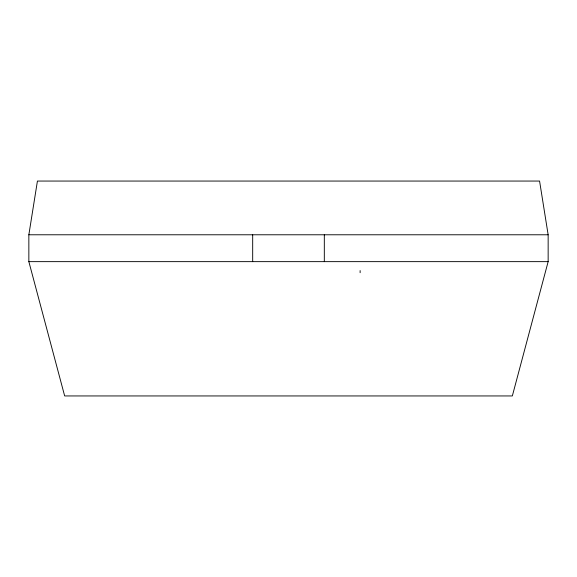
<?xml version="1.0" encoding="UTF-8"?>
<svg xmlns="http://www.w3.org/2000/svg" width="577" height="577" viewBox="0 0 577 577"><rect width="100%" height="100%" fill="white"/><g stroke="black" fill="none" stroke-linecap="round" stroke-linejoin="round"><path stroke-width="0.87" d="M28.85 234.781L37.426 181.055L539.574 181.055L548.15 234.781L548.15 261.641L512.34 395.945L64.66 395.945L28.85 261.641L28.85 234.781L548.15 234.781M28.85 261.641L548.15 261.641M360.127 270.591L360.127 272.697M324.317 234.781L324.317 261.641M252.683 234.781L252.683 261.641"/></g></svg>
